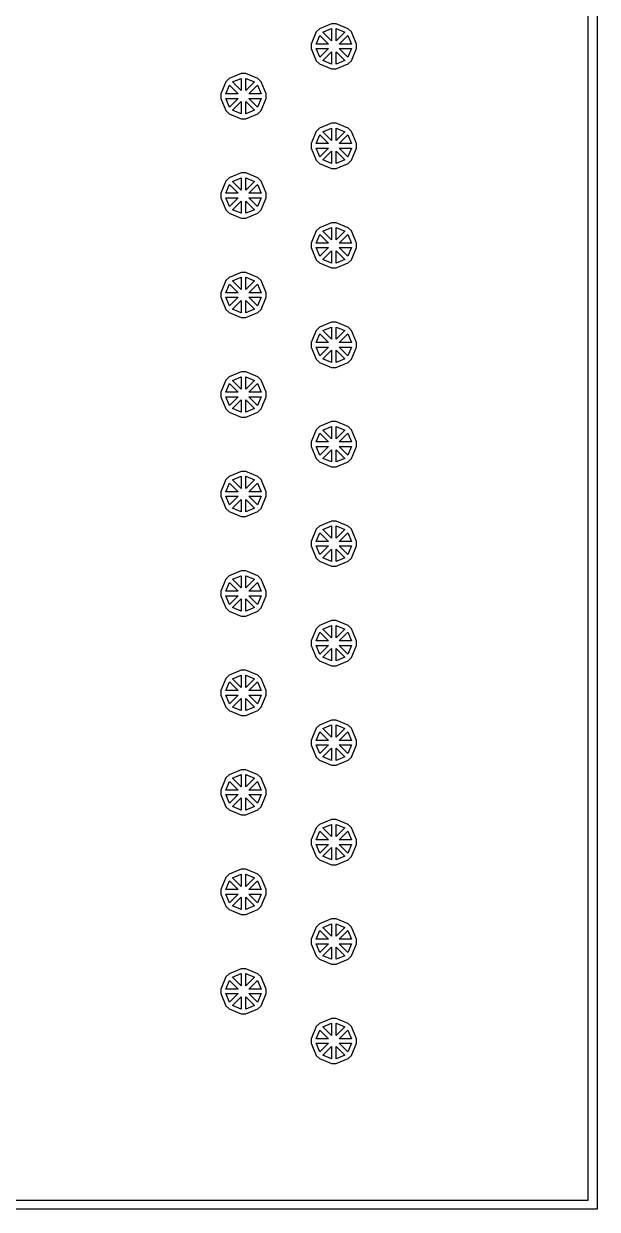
# Model space of a CAD drawing. Extents: x 0 to 194465, y -118660 to 40475.
# Drawn here: x 45330 to 58025, y 0 to 26222 of the extents above; entities that cross this region are included whole.
import ezdxf

# ---------------------------------------------------------------- set-up
doc = ezdxf.new("R2010")
doc.units = 13
doc.layers.add('Control 1 - Push up', color=6, linetype='Continuous')
doc.layers.add('Control 2 - Push down', color=1, linetype='Continuous')

msp = doc.modelspace()

# ---------------------------------------------------------------- linework, layer by layer
at = {"layer": 'Control 1 - Push up'}
for points in [[(50583.806737, 22739.718339), (50513.096059, 22810.429017), (50244.898007, 22921.520287), (50144.898007, 22921.520287), (49876.699956, 22810.429017), (49805.989277, 22739.718339), (49694.898007, 22471.520287), (49694.898007, 22371.520287), (49805.989278, 22103.322236), (49876.699956, 22032.611558), (50144.898007, 21921.520287), (50244.898007, 21921.520287), (50513.096059, 22032.611558), (50583.806737, 22103.322236), (50694.898007, 22371.520287), (50694.898007, 22471.520287)], [(49803.137227, 22471.520287), (49882.525964, 22663.181652), (50074.187329, 22471.520287)], [(50144.898007, 22542.230966), (49953.236642, 22733.892331), (50144.898007, 22813.281067)], [(50244.898007, 22813.281067), (50436.559372, 22733.892331), (50244.898007, 22542.230966)], [(50507.27005, 22663.181653), (50586.658787, 22471.520287), (50315.608685, 22471.520287)], [(49803.137227, 22371.520287), (50074.187329, 22371.520287), (49882.525964, 22179.858922)], [(49953.236642, 22109.148244), (50144.898007, 22300.809609), (50144.898007, 22029.759507)], [(50244.898007, 22029.759507), (50244.898007, 22300.809609), (50436.559372, 22109.148244)], [(50315.608685, 22371.520287), (50586.658787, 22371.520287), (50507.27005, 22179.858922)], [(52583.806737, 21639.718339), (52513.096059, 21710.429017), (52244.898007, 21821.520288), (52144.898007, 21821.520288), (51876.699956, 21710.429017), (51805.989278, 21639.718339), (51694.898007, 21371.520288), (51694.898007, 21271.520288), (51805.989278, 21003.322236), (51876.699956, 20932.611558), (52144.898007, 20821.520288), (52244.898007, 20821.520288), (52513.096059, 20932.611558), (52583.806737, 21003.322236), (52694.898007, 21271.520288), (52694.898007, 21371.520288)], [(51803.137227, 21371.520288), (51882.525964, 21563.181653), (52074.187329, 21371.520288)], [(52144.898007, 21442.230966), (51953.236642, 21633.892331), (52144.898007, 21713.281068)], [(52244.898007, 21713.281068), (52436.559372, 21633.892331), (52244.898007, 21442.230966)], [(52507.27005, 21563.181653), (52586.658787, 21371.520288), (52315.608685, 21371.520288)], [(51803.137227, 21271.520288), (52074.187329, 21271.520288), (51882.525964, 21079.858922)], [(52315.608685, 21271.520288), (52586.658787, 21271.520288), (52507.270051, 21079.858923)], [(51953.236642, 21009.148244), (52144.898007, 21200.809609), (52144.898007, 20929.759508)], [(52244.898007, 20929.759508), (52244.898007, 21200.809609), (52436.559372, 21009.148244)], [(50583.806737, 20539.718339), (50513.096059, 20610.429017), (50244.898007, 20721.520287), (50144.898007, 20721.520287), (49876.699956, 20610.429017), (49805.989278, 20539.718339), (49694.898007, 20271.520287), (49694.898007, 20171.520287), (49805.989278, 19903.322236), (49876.699956, 19832.611558), (50144.898007, 19721.520287), (50244.898007, 19721.520287), (50513.096059, 19832.611558), (50583.806737, 19903.322236), (50694.898007, 20171.520287), (50694.898007, 20271.520287)], [(49803.137227, 20271.520287), (49882.525964, 20463.181652), (50074.187329, 20271.520287)], [(50144.898007, 20342.230966), (49953.236642, 20533.892331), (50144.898007, 20613.281067)], [(50244.898007, 20613.281067), (50436.559372, 20533.892331), (50244.898007, 20342.230966)], [(50507.270051, 20463.181653), (50586.658787, 20271.520287), (50315.608686, 20271.520287)], [(49803.137227, 20171.520287), (50074.187329, 20171.520287), (49882.525964, 19979.858922)], [(49953.236642, 19909.148244), (50144.898007, 20100.809609), (50144.898007, 19829.759507)], [(50244.898007, 19829.759507), (50244.898007, 20100.809609), (50436.559373, 19909.148244)], [(50315.608686, 20171.520287), (50586.658787, 20171.520287), (50507.270051, 19979.858922)]]:
    msp.add_lwpolyline(points, close=True, dxfattribs=at)
at = {"layer": 'Control 2 - Push down'}
for points in [[(200, 40075.383035), (200, 200), (57825.000002, 200), (57825.000002, 40275.383035), (0, 40275.383035), (0, 40475.383035), (58025.000002, 40475.383035), (58025.000002, 0), (0, 0), (0, 40075.383035)], [(52583.806736, 26039.718339), (52513.096058, 26110.429017), (52244.898007, 26221.520288), (52144.898007, 26221.520288), (51876.699955, 26110.429017), (51805.989277, 26039.718339), (51694.898007, 25771.520288), (51694.898007, 25671.520288), (51805.989277, 25403.322236), (51876.699955, 25332.611558), (52144.898007, 25221.520288), (52244.898007, 25221.520288), (52513.096058, 25332.611558), (52583.806736, 25403.322236), (52694.898007, 25671.520288), (52694.898007, 25771.520288)], [(51803.137227, 25771.520288), (51882.525963, 25963.181653), (52074.187329, 25771.520288)], [(52144.898007, 25842.230966), (51953.236642, 26033.892331), (52144.898007, 26113.281068)], [(52244.898007, 26113.281068), (52436.559372, 26033.892331), (52244.898007, 25842.230966)], [(52507.27005, 25963.181653), (52586.658787, 25771.520288), (52315.608685, 25771.520288)], [(51803.137227, 25671.520288), (52074.187329, 25671.520288), (51882.525964, 25479.858923)], [(51953.236642, 25409.148245), (52144.898007, 25600.80961), (52144.898007, 25329.759508)], [(52244.898007, 25329.759508), (52244.898007, 25600.80961), (52436.559372, 25409.148245)], [(52315.608685, 25671.520288), (52586.658787, 25671.520288), (52507.27005, 25479.858923)], [(50583.806737, 24939.718339), (50513.096058, 25010.429017), (50244.898007, 25121.520288), (50144.898007, 25121.520288), (49876.699955, 25010.429017), (49805.989277, 24939.718339), (49694.898007, 24671.520287), (49694.898007, 24571.520287), (49805.989277, 24303.322236), (49876.699955, 24232.611558), (50144.898007, 24121.520287), (50244.898007, 24121.520287), (50513.096058, 24232.611558), (50583.806737, 24303.322236), (50694.898007, 24571.520288), (50694.898007, 24671.520288)], [(50144.898007, 24742.230966), (49953.236642, 24933.892331), (50144.898007, 25013.281068)], [(50244.898007, 25013.281068), (50436.559372, 24933.892331), (50244.898007, 24742.230966)], [(49803.137227, 24671.520288), (49882.525964, 24863.181653), (50074.187329, 24671.520288)], [(50507.27005, 24863.181653), (50586.658787, 24671.520288), (50315.608685, 24671.520288)], [(49803.137227, 24571.520287), (50074.187329, 24571.520288), (49882.525964, 24379.858922)], [(49953.236642, 24309.148244), (50144.898007, 24500.809609), (50144.898007, 24229.759508)], [(50244.898007, 24229.759508), (50244.898007, 24500.809609), (50436.559372, 24309.148244)], [(50315.608685, 24571.520288), (50586.658787, 24571.520288), (50507.27005, 24379.858922)], [(52583.806737, 23839.718339), (52513.096058, 23910.429017), (52244.898007, 24021.520288), (52144.898007, 24021.520288), (51876.699955, 23910.429017), (51805.989277, 23839.718339), (51694.898007, 23571.520288), (51694.898007, 23471.520288), (51805.989277, 23203.322236), (51876.699955, 23132.611558), (52144.898007, 23021.520288), (52244.898007, 23021.520288), (52513.096059, 23132.611558), (52583.806737, 23203.322236), (52694.898007, 23471.520288), (52694.898007, 23571.520288)], [(52144.898007, 23642.230966), (51953.236642, 23833.892331), (52144.898007, 23913.281068)], [(52244.898007, 23913.281068), (52436.559372, 23833.892331), (52244.898007, 23642.230966)], [(51803.137227, 23571.520288), (51882.525964, 23763.181653), (52074.187329, 23571.520288)], [(52507.27005, 23763.181653), (52586.658787, 23571.520288), (52315.608685, 23571.520288)], [(51803.137227, 23471.520288), (52074.187329, 23471.520288), (51882.525964, 23279.858923)], [(51953.236642, 23209.148245), (52144.898007, 23400.80961), (52144.898007, 23129.759508)], [(52244.898007, 23129.759508), (52244.898007, 23400.80961), (52436.559372, 23209.148245)], [(52315.608685, 23471.520288), (52586.658787, 23471.520288), (52507.27005, 23279.858923)], [(52583.806737, 19439.718339), (52513.096059, 19510.429017), (52244.898007, 19621.520288), (52144.898007, 19621.520288), (51876.699956, 19510.429017), (51805.989278, 19439.718339), (51694.898007, 19171.520288), (51694.898007, 19071.520288), (51805.989278, 18803.322236), (51876.699956, 18732.611558), (52144.898007, 18621.520288), (52244.898007, 18621.520288), (52513.096059, 18732.611558), (52583.806737, 18803.322236), (52694.898007, 19071.520288), (52694.898007, 19171.520288)], [(52144.898007, 19242.230966), (51953.236642, 19433.892331), (52144.898007, 19513.281068)], [(52244.898007, 19513.281068), (52436.559372, 19433.892331), (52244.898007, 19242.230966)], [(51803.137227, 19171.520288), (51882.525964, 19363.181653), (52074.187329, 19171.520288)], [(52507.27005, 19363.181653), (52586.658787, 19171.520288), (52315.608685, 19171.520288)], [(51803.137227, 19071.520288), (52074.187329, 19071.520288), (51882.525964, 18879.858922)], [(51953.236642, 18809.148244), (52144.898007, 19000.809609), (52144.898007, 18729.759508)], [(52244.898007, 18729.759508), (52244.898007, 19000.809609), (52436.559372, 18809.148244)], [(52315.608685, 19071.520288), (52586.658787, 19071.520288), (52507.270051, 18879.858923)], [(50583.806737, 18339.718339), (50513.096059, 18410.429017), (50244.898007, 18521.520287), (50144.898007, 18521.520287), (49876.699956, 18410.429017), (49805.989278, 18339.718339), (49694.898007, 18071.520287), (49694.898007, 17971.520287), (49805.989278, 17703.322236), (49876.699956, 17632.611558), (50144.898007, 17521.520287), (50244.898007, 17521.520287), (50513.096059, 17632.611558), (50583.806737, 17703.322236), (50694.898007, 17971.520287), (50694.898007, 18071.520287)], [(50144.898007, 18142.230966), (49953.236642, 18333.892331), (50144.898007, 18413.281067)], [(50244.898007, 18413.281067), (50436.559372, 18333.892331), (50244.898007, 18142.230966)], [(49803.137227, 18071.520287), (49882.525964, 18263.181652), (50074.187329, 18071.520287)], [(50507.270051, 18263.181653), (50586.658787, 18071.520287), (50315.608686, 18071.520287)], [(49803.137227, 17971.520287), (50074.187329, 17971.520287), (49882.525964, 17779.858922)], [(49953.236642, 17709.148244), (50144.898007, 17900.809609), (50144.898007, 17629.759507)], [(50244.898007, 17629.759507), (50244.898007, 17900.809609), (50436.559373, 17709.148244)], [(50315.608686, 17971.520287), (50586.658787, 17971.520287), (50507.270051, 17779.858922)], [(52583.806737, 17239.718339), (52513.096059, 17310.429017), (52244.898007, 17421.520288), (52144.898007, 17421.520288), (51876.699956, 17310.429017), (51805.989278, 17239.718339), (51694.898007, 16971.520288), (51694.898007, 16871.520288), (51805.989278, 16603.322236), (51876.699956, 16532.611558), (52144.898008, 16421.520288), (52244.898008, 16421.520288), (52513.096059, 16532.611558), (52583.806737, 16603.322236), (52694.898008, 16871.520288), (52694.898008, 16971.520288)], [(52144.898008, 17042.230966), (51953.236642, 17233.892331), (52144.898007, 17313.281068)], [(52244.898007, 17313.281068), (52436.559373, 17233.892331), (52244.898008, 17042.230966)], [(51803.137227, 16971.520288), (51882.525964, 17163.181653), (52074.187329, 16971.520288)], [(52507.270051, 17163.181653), (52586.658788, 16971.520288), (52315.608686, 16971.520288)], [(51803.137228, 16871.520288), (52074.187329, 16871.520288), (51882.525964, 16679.858922)], [(51953.236642, 16609.148244), (52144.898008, 16800.809609), (52144.898008, 16529.759508)], [(52244.898008, 16529.759508), (52244.898008, 16800.809609), (52436.559373, 16609.148244)], [(52315.608686, 16871.520288), (52586.658788, 16871.520288), (52507.270051, 16679.858923)], [(50583.806737, 16139.718339), (50513.096059, 16210.429017), (50244.898008, 16321.520287), (50144.898008, 16321.520287), (49876.699956, 16210.429017), (49805.989278, 16139.718339), (49694.898008, 15871.520287), (49694.898008, 15771.520287), (49805.989278, 15503.322236), (49876.699956, 15432.611558), (50144.898008, 15321.520287), (50244.898008, 15321.520287), (50513.096059, 15432.611558), (50583.806737, 15503.322236), (50694.898008, 15771.520287), (50694.898008, 15871.520287)], [(49803.137228, 15871.520287), (49882.525964, 16063.181652), (50074.187329, 15871.520287)], [(50144.898008, 15942.230966), (49953.236643, 16133.892331), (50144.898008, 16213.281067)], [(50244.898008, 16213.281067), (50436.559373, 16133.892331), (50244.898008, 15942.230966)], [(50507.270051, 16063.181653), (50586.658788, 15871.520287), (50315.608686, 15871.520287)], [(49803.137228, 15771.520287), (50074.18733, 15771.520287), (49882.525964, 15579.858922)], [(50315.608686, 15771.520287), (50586.658788, 15771.520287), (50507.270051, 15579.858922)], [(49953.236643, 15509.148244), (50144.898008, 15700.809609), (50144.898008, 15429.759507)], [(50244.898008, 15429.759507), (50244.898008, 15700.809609), (50436.559373, 15509.148244)], [(52583.806737, 15039.718339), (52513.096059, 15110.429017), (52244.898008, 15221.520288), (52144.898008, 15221.520288), (51876.699956, 15110.429017), (51805.989278, 15039.718339), (51694.898008, 14771.520288), (51694.898008, 14671.520288), (51805.989278, 14403.322236), (51876.699956, 14332.611558), (52144.898008, 14221.520288), (52244.898008, 14221.520288), (52513.096059, 14332.611558), (52583.806737, 14403.322236), (52694.898008, 14671.520288), (52694.898008, 14771.520288)], [(51803.137228, 14771.520288), (51882.525965, 14963.181653), (52074.18733, 14771.520288)], [(52144.898008, 14842.230966), (51953.236643, 15033.892331), (52144.898008, 15113.281068)], [(52244.898008, 15113.281068), (52436.559373, 15033.892331), (52244.898008, 14842.230966)], [(52507.270051, 14963.181653), (52586.658788, 14771.520288), (52315.608686, 14771.520288)], [(51803.137228, 14671.520288), (52074.18733, 14671.520288), (51882.525965, 14479.858922)], [(51953.236643, 14409.148244), (52144.898008, 14600.809609), (52144.898008, 14329.759508)], [(52244.898008, 14329.759508), (52244.898008, 14600.809609), (52436.559373, 14409.148244)], [(52315.608686, 14671.520288), (52586.658788, 14671.520288), (52507.270051, 14479.858923)], [(50583.806738, 13939.718339), (50513.096059, 14010.429017), (50244.898008, 14121.520287), (50144.898008, 14121.520287), (49876.699956, 14010.429017), (49805.989278, 13939.718339), (49694.898008, 13671.520287), (49694.898008, 13571.520287), (49805.989278, 13303.322236), (49876.699956, 13232.611558), (50144.898008, 13121.520287), (50244.898008, 13121.520287), (50513.096059, 13232.611558), (50583.806738, 13303.322236), (50694.898008, 13571.520287), (50694.898008, 13671.520287)], [(50144.898008, 13742.230966), (49953.236643, 13933.892331), (50144.898008, 14013.281067)], [(50244.898008, 14013.281067), (50436.559373, 13933.892331), (50244.898008, 13742.230966)], [(49803.137228, 13671.520287), (49882.525965, 13863.181652), (50074.18733, 13671.520287)], [(50507.270051, 13863.181653), (50586.658788, 13671.520287), (50315.608686, 13671.520287)], [(49803.137228, 13571.520287), (50074.18733, 13571.520287), (49882.525965, 13379.858922)], [(49953.236643, 13309.148244), (50144.898008, 13500.809609), (50144.898008, 13229.759507)], [(50244.898008, 13229.759507), (50244.898008, 13500.809609), (50436.559373, 13309.148244)], [(50315.608686, 13571.520287), (50586.658788, 13571.520287), (50507.270051, 13379.858922)], [(52583.806738, 12839.718339), (52513.09606, 12910.429017), (52244.898008, 13021.520288), (52144.898008, 13021.520288), (51876.699956, 12910.429017), (51805.989278, 12839.718339), (51694.898008, 12571.520288), (51694.898008, 12471.520288), (51805.989278, 12203.322236), (51876.699956, 12132.611558), (52144.898008, 12021.520288), (52244.898008, 12021.520288), (52513.09606, 12132.611558), (52583.806738, 12203.322236), (52694.898008, 12471.520288), (52694.898008, 12571.520288)], [(52144.898008, 12642.230966), (51953.236643, 12833.892331), (52144.898008, 12913.281068)], [(52244.898008, 12913.281068), (52436.559373, 12833.892331), (52244.898008, 12642.230966)], [(51803.137228, 12571.520288), (51882.525965, 12763.181653), (52074.18733, 12571.520288)], [(52507.270051, 12763.181653), (52586.658788, 12571.520288), (52315.608686, 12571.520288)], [(51803.137228, 12471.520288), (52074.18733, 12471.520288), (51882.525965, 12279.858922)], [(51953.236643, 12209.148244), (52144.898008, 12400.809609), (52144.898008, 12129.759508)], [(52244.898008, 12129.759508), (52244.898008, 12400.809609), (52436.559373, 12209.148244)], [(52315.608686, 12471.520288), (52586.658788, 12471.520288), (52507.270051, 12279.858923)], [(50583.806738, 11739.718339), (50513.09606, 11810.429017), (50244.898008, 11921.520287), (50144.898008, 11921.520287), (49876.699956, 11810.429017), (49805.989278, 11739.718339), (49694.898008, 11471.520287), (49694.898008, 11371.520287), (49805.989278, 11103.322236), (49876.699957, 11032.611558), (50144.898008, 10921.520287), (50244.898008, 10921.520287), (50513.09606, 11032.611558), (50583.806738, 11103.322236), (50694.898008, 11371.520287), (50694.898008, 11471.520287)], [(50144.898008, 11542.230966), (49953.236643, 11733.892331), (50144.898008, 11813.281067)], [(50244.898008, 11813.281067), (50436.559373, 11733.892331), (50244.898008, 11542.230966)], [(49803.137228, 11471.520287), (49882.525965, 11663.181652), (50074.18733, 11471.520287)], [(50507.270051, 11663.181653), (50586.658788, 11471.520287), (50315.608686, 11471.520287)], [(49803.137228, 11371.520287), (50074.18733, 11371.520287), (49882.525965, 11179.858922)], [(49953.236643, 11109.148244), (50144.898008, 11300.809609), (50144.898008, 11029.759507)], [(50244.898008, 11029.759507), (50244.898008, 11300.809609), (50436.559373, 11109.148244)], [(50315.608686, 11371.520287), (50586.658788, 11371.520287), (50507.270051, 11179.858922)], [(52583.806738, 10639.718339), (52513.09606, 10710.429017), (52244.898008, 10821.520288), (52144.898008, 10821.520288), (51876.699957, 10710.429017), (51805.989278, 10639.718339), (51694.898008, 10371.520288), (51694.898008, 10271.520288), (51805.989279, 10003.322236), (51876.699957, 9932.611558), (52144.898008, 9821.520288), (52244.898008, 9821.520288), (52513.09606, 9932.611558), (52583.806738, 10003.322236), (52694.898008, 10271.520288), (52694.898008, 10371.520288)], [(51803.137228, 10371.520288), (51882.525965, 10563.181653), (52074.18733, 10371.520288)], [(52144.898008, 10442.230966), (51953.236643, 10633.892331), (52144.898008, 10713.281068)], [(52244.898008, 10713.281068), (52436.559373, 10633.892331), (52244.898008, 10442.230966)], [(52507.270051, 10563.181653), (52586.658788, 10371.520288), (52315.608686, 10371.520288)], [(51803.137228, 10271.520288), (52074.18733, 10271.520288), (51882.525965, 10079.858922)], [(52315.608686, 10271.520288), (52586.658788, 10271.520288), (52507.270051, 10079.858923)], [(51953.236643, 10009.148244), (52144.898008, 10200.809609), (52144.898008, 9929.759508)], [(52244.898008, 9929.759508), (52244.898008, 10200.809609), (52436.559373, 10009.148244)], [(50583.806738, 9539.718339), (50513.09606, 9610.429017), (50244.898008, 9721.520287), (50144.898008, 9721.520287), (49876.699957, 9610.429017), (49805.989279, 9539.718339), (49694.898008, 9271.520287), (49694.898008, 9171.520287), (49805.989279, 8903.322236), (49876.699957, 8832.611558), (50144.898008, 8721.520287), (50244.898008, 8721.520287), (50513.09606, 8832.611558), (50583.806738, 8903.322236), (50694.898008, 9171.520287), (50694.898008, 9271.520287)], [(49803.137228, 9271.520287), (49882.525965, 9463.181652), (50074.18733, 9271.520287)], [(50144.898008, 9342.230966), (49953.236643, 9533.892331), (50144.898008, 9613.281067)], [(50244.898008, 9613.281067), (50436.559373, 9533.892331), (50244.898008, 9342.230966)], [(50507.270052, 9463.181653), (50586.658788, 9271.520287), (50315.608686, 9271.520287)], [(49803.137228, 9171.520287), (50074.18733, 9171.520287), (49882.525965, 8979.858922)], [(49953.236643, 8909.148244), (50144.898008, 9100.809609), (50144.898008, 8829.759507)], [(50244.898008, 8829.759507), (50244.898008, 9100.809609), (50436.559373, 8909.148244)], [(50315.608686, 9171.520287), (50586.658788, 9171.520287), (50507.270052, 8979.858922)], [(52583.806738, 8439.718339), (52513.09606, 8510.429017), (52244.898008, 8621.520288), (52144.898008, 8621.520288), (51876.699957, 8510.429017), (51805.989279, 8439.718339), (51694.898008, 8171.520288), (51694.898008, 8071.520288), (51805.989279, 7803.322236), (51876.699957, 7732.611558), (52144.898008, 7621.520288), (52244.898008, 7621.520288), (52513.09606, 7732.611558), (52583.806738, 7803.322236), (52694.898008, 8071.520288), (52694.898008, 8171.520288)], [(52144.898008, 8242.230966), (51953.236643, 8433.892331), (52144.898008, 8513.281068)], [(52244.898008, 8513.281068), (52436.559373, 8433.892331), (52244.898008, 8242.230966)], [(51803.137228, 8171.520288), (51882.525965, 8363.181653), (52074.18733, 8171.520288)], [(52507.270052, 8363.181653), (52586.658788, 8171.520288), (52315.608687, 8171.520288)], [(51803.137228, 8071.520288), (52074.18733, 8071.520288), (51882.525965, 7879.858922)], [(51953.236643, 7809.148244), (52144.898008, 8000.809609), (52144.898008, 7729.759508)], [(52244.898008, 7729.759508), (52244.898008, 8000.809609), (52436.559374, 7809.148244)], [(52315.608687, 8071.520288), (52586.658788, 8071.520288), (52507.270052, 7879.858923)], [(50583.806738, 7339.718339), (50513.09606, 7410.429017), (50244.898009, 7521.520287), (50144.898008, 7521.520287), (49876.699957, 7410.429017), (49805.989279, 7339.718339), (49694.898008, 7071.520287), (49694.898008, 6971.520287), (49805.989279, 6703.322236), (49876.699957, 6632.611558), (50144.898009, 6521.520287), (50244.898009, 6521.520287), (50513.09606, 6632.611558), (50583.806738, 6703.322236), (50694.898009, 6971.520287), (50694.898009, 7071.520287)], [(50144.898009, 7142.230966), (49953.236643, 7333.892331), (50144.898008, 7413.281067)], [(50244.898009, 7413.281067), (50436.559374, 7333.892331), (50244.898009, 7142.230966)], [(49803.137229, 7071.520287), (49882.525965, 7263.181652), (50074.18733, 7071.520287)], [(50507.270052, 7263.181653), (50586.658789, 7071.520287), (50315.608687, 7071.520287)], [(49803.137229, 6971.520287), (50074.18733, 6971.520287), (49882.525965, 6779.858922)], [(49953.236643, 6709.148244), (50144.898009, 6900.809609), (50144.898009, 6629.759507)], [(50244.898009, 6629.759507), (50244.898009, 6900.809609), (50436.559374, 6709.148244)], [(50315.608687, 6971.520287), (50586.658789, 6971.520287), (50507.270052, 6779.858922)], [(52583.806738, 6239.718339), (52513.09606, 6310.429017), (52244.898009, 6421.520288), (52144.898009, 6421.520288), (51876.699957, 6310.429017), (51805.989279, 6239.718339), (51694.898009, 5971.520288), (51694.898009, 5871.520288), (51805.989279, 5603.322236), (51876.699957, 5532.611558), (52144.898009, 5421.520288), (52244.898009, 5421.520288), (52513.09606, 5532.611558), (52583.806738, 5603.322236), (52694.898009, 5871.520288), (52694.898009, 5971.520288)], [(52144.898009, 6042.230966), (51953.236644, 6233.892331), (52144.898009, 6313.281068)], [(52244.898009, 6313.281068), (52436.559374, 6233.892331), (52244.898009, 6042.230966)], [(51803.137229, 5971.520288), (51882.525965, 6163.181653), (52074.187331, 5971.520288)], [(52507.270052, 6163.181653), (52586.658789, 5971.520288), (52315.608687, 5971.520288)], [(51803.137229, 5871.520288), (52074.187331, 5871.520288), (51882.525965, 5679.858922)], [(51953.236644, 5609.148244), (52144.898009, 5800.809609), (52144.898009, 5529.759508)], [(52244.898009, 5529.759508), (52244.898009, 5800.809609), (52436.559374, 5609.148244)], [(52315.608687, 5871.520288), (52586.658789, 5871.520288), (52507.270052, 5679.858923)], [(50583.806738, 5139.718339), (50513.09606, 5210.429017), (50244.898009, 5321.520287), (50144.898009, 5321.520287), (49876.699957, 5210.429017), (49805.989279, 5139.718339), (49694.898009, 4871.520287), (49694.898009, 4771.520287), (49805.989279, 4503.322236), (49876.699957, 4432.611558), (50144.898009, 4321.520287), (50244.898009, 4321.520287), (50513.09606, 4432.611558), (50583.806739, 4503.322236), (50694.898009, 4771.520287), (50694.898009, 4871.520287)], [(49803.137229, 4871.520287), (49882.525966, 5063.181652), (50074.187331, 4871.520287)], [(50144.898009, 4942.230966), (49953.236644, 5133.892331), (50144.898009, 5213.281067)], [(50244.898009, 5213.281067), (50436.559374, 5133.892331), (50244.898009, 4942.230966)], [(50507.270052, 5063.181653), (50586.658789, 4871.520287), (50315.608687, 4871.520287)], [(49803.137229, 4771.520287), (50074.187331, 4771.520287), (49882.525966, 4579.858922)], [(50315.608687, 4771.520287), (50586.658789, 4771.520287), (50507.270052, 4579.858922)], [(49953.236644, 4509.148244), (50144.898009, 4700.809609), (50144.898009, 4429.759507)], [(50244.898009, 4429.759507), (50244.898009, 4700.809609), (50436.559374, 4509.148244)], [(52583.806739, 4039.718339), (52513.09606, 4110.429017), (52244.898009, 4221.520288), (52144.898009, 4221.520288), (51876.699957, 4110.429017), (51805.989279, 4039.718339), (51694.898009, 3771.520288), (51694.898009, 3671.520288), (51805.989279, 3403.322236), (51876.699957, 3332.611558), (52144.898009, 3221.520288), (52244.898009, 3221.520288), (52513.096061, 3332.611558), (52583.806739, 3403.322236), (52694.898009, 3671.520288), (52694.898009, 3771.520288)], [(51803.137229, 3771.520288), (51882.525966, 3963.181653), (52074.187331, 3771.520288)], [(52144.898009, 3842.230966), (51953.236644, 4033.892331), (52144.898009, 4113.281068)], [(52244.898009, 4113.281068), (52436.559374, 4033.892331), (52244.898009, 3842.230966)], [(52507.270052, 3963.181653), (52586.658789, 3771.520288), (52315.608687, 3771.520288)], [(51803.137229, 3671.520288), (52074.187331, 3671.520288), (51882.525966, 3479.858922)], [(52315.608687, 3671.520288), (52586.658789, 3671.520288), (52507.270052, 3479.858923)], [(51953.236644, 3409.148244), (52144.898009, 3600.809609), (52144.898009, 3329.759508)], [(52244.898009, 3329.759508), (52244.898009, 3600.809609), (52436.559374, 3409.148244)]]:
    msp.add_lwpolyline(points, close=True, dxfattribs=at)

doc.saveas('drawing.dxf')
